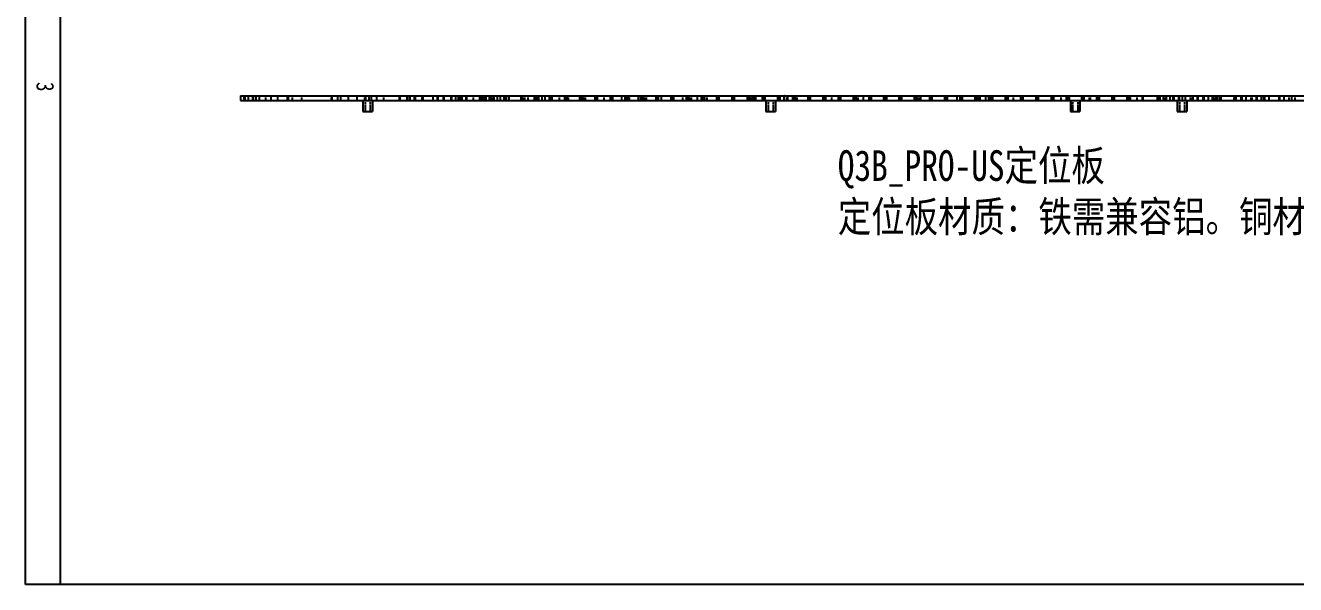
# Model space of a CAD drawing. Header units: inches. Extents: x 74 to 1479, y 13 to 437.
# Drawn here: x 74.1 to 472.1, y 12.8 to 188.1 of the extents above; entities that cross this region are included whole.
import ezdxf

# ---------------------------------------------------------------- set-up
doc = ezdxf.new("R2010")
doc.units = ezdxf.units.IN
doc.header["$LTSCALE"] = 1.21
doc.header["$MEASUREMENT"] = 0
doc.linetypes.add('HIDDEN', pattern=[0.2, 0.1, -0.1])
doc.layers.get('0').update_dxf_attribs({"linetype": 'CONTINUOUS'})
doc.layers.add('DEFAULT_2', color=8, linetype='HIDDEN')
doc.layers.add('图框', color=7, linetype='CONTINUOUS')
doc.styles.get("Standard").update_dxf_attribs({"font": 'txt', "width": 0.8})

msp = doc.modelspace()

# ---------------------------------------------------------------- linework, layer by layer
at = {"color": 7, "linetype": 'Continuous'}
for p, q in [((74.149, 12.755), (74.149, 435.823)), ((85.154, 12.755), (85.154, 424.818)), ((141.546, 166.016), (141.546, 164.516)), ((141.546, 166.016), (311.721, 166.016)), ((141.546, 164.516), (546.496, 164.516)), ((142.546, 166.016), (142.546, 164.516)), ((143.046, 164.516), (143.046, 166.016)), ((144.046, 164.516), (144.046, 166.016)), ((145.346, 166.016), (145.346, 164.516)), ((146.346, 166.016), (146.346, 164.516)), ((147.346, 166.016), (147.346, 164.516)), ((178.078, 164.516), (178.078, 166.016)), ((179.846, 164.516), (179.846, 161.016)), ((180.828, 164.516), (180.828, 166.016)), ((181.828, 164.516), (181.828, 166.016)), ((182.846, 164.516), (182.846, 161.016)), ((208.946, 166.016), (208.946, 164.516)), ((209.946, 166.016), (209.946, 164.516)), ((210.946, 164.516), (210.946, 166.016)), ((217.546, 164.516), (217.546, 166.016)), ((218.546, 164.516), (218.546, 166.016)), ((219.546, 164.516), (219.546, 166.016)), ((221.021, 164.516), (221.021, 166.016)), ((222.021, 164.516), (222.021, 166.016)), ((223.021, 164.516), (223.021, 166.016)), ((261.021, 164.516), (261.021, 166.016)), ((262.021, 164.516), (262.021, 166.016)), ((263.021, 166.016), (263.021, 164.516)), ((301.021, 164.516), (301.021, 166.016)), ((302.021, 164.516), (302.021, 166.016)), ((303.021, 164.516), (303.021, 166.016)), ((306.136, 164.516), (306.136, 161.016)), ((309.136, 164.516), (309.136, 161.016)), ((311.721, 166.016), (311.721, 164.516)), ((312.021, 164.516), (312.021, 166.016)), ((312.021, 166.016), (435.396, 166.016)), ((313.021, 164.516), (313.021, 166.016)), ((375.021, 164.516), (375.021, 166.016)), ((376.021, 164.516), (376.021, 166.016)), ((377.021, 166.016), (377.021, 164.516)), ((401.53, 164.516), (401.53, 161.016)), ((404.53, 164.516), (404.53, 161.016)), ((429.696, 164.516), (429.696, 166.016)), ((430.696, 164.516), (430.696, 166.016)), ((431.696, 164.516), (431.696, 166.016)), ((435.026, 164.516), (435.026, 161.016)), ((435.396, 166.016), (435.396, 164.516)), ((435.696, 166.016), (546.496, 166.016)), ((435.696, 164.516), (435.696, 166.016)), ((436.696, 164.516), (436.696, 166.016)), ((438.026, 164.516), (438.026, 161.016)), ((179.846, 161.016), (182.846, 161.016)), ((306.136, 161.016), (309.136, 161.016)), ((401.53, 161.016), (404.53, 161.016)), ((435.026, 161.016), (438.026, 161.016)), ((716.895, 12.755), (74.149, 12.755))]:
    msp.add_line(p, q, dxfattribs=at)
at = {"layer": 'DEFAULT_2', "color": 8, "linetype": 'HIDDEN'}
for p, q in [((145.624, 164.516), (145.624, 166.016)), ((149.346, 166.016), (149.346, 164.516)), ((151.124, 164.516), (151.124, 166.016)), ((153.226, 164.516), (153.226, 166.016)), ((156.226, 164.516), (156.226, 166.016)), ((156.476, 166.016), (156.476, 164.516)), ((156.621, 164.516), (156.621, 166.016)), ((157.696, 166.016), (157.696, 164.516)), ((160.628, 166.016), (160.628, 164.516)), ((169.976, 166.016), (169.976, 164.516)), ((170.226, 164.516), (170.226, 166.016)), ((172.021, 164.516), (172.021, 166.016)), ((173.021, 164.516), (173.021, 166.016)), ((175.328, 164.516), (175.328, 166.016)), ((180.386, 166.016), (180.386, 164.516)), ((180.546, 164.516), (180.546, 161.016)), ((182.146, 164.516), (182.146, 161.016)), ((182.536, 164.516), (182.536, 166.016)), ((184.236, 164.516), (184.236, 166.016)), ((186.386, 166.016), (186.386, 164.516)), ((191.346, 164.516), (191.346, 166.016)), ((191.596, 164.516), (191.596, 166.016)), ((193.756, 164.516), (193.756, 166.016)), ((194.006, 164.516), (194.006, 166.016)), ((194.717, 164.516), (194.717, 166.016)), ((196.096, 164.516), (196.096, 166.016)), ((196.346, 164.516), (196.346, 166.016)), ((198.471, 164.516), (198.471, 166.016)), ((198.721, 164.516), (198.721, 166.016)), ((201.917, 164.516), (201.917, 166.016)), ((203.221, 164.516), (203.221, 166.016)), ((203.471, 164.516), (203.471, 166.016)), ((205.096, 164.516), (205.096, 166.016)), ((205.346, 164.516), (205.346, 166.016)), ((207.506, 164.516), (207.506, 166.016)), ((207.756, 164.516), (207.756, 166.016)), ((209.846, 164.516), (209.846, 166.016)), ((210.096, 164.516), (210.096, 166.016)), ((210.396, 164.516), (210.396, 166.016)), ((210.646, 164.516), (210.646, 166.016)), ((212.221, 164.516), (212.221, 166.016)), ((212.471, 164.516), (212.471, 166.016)), ((214.386, 166.016), (214.386, 164.516)), ((216.536, 164.516), (216.536, 166.016)), ((216.971, 164.516), (216.971, 166.016)), ((217.221, 164.516), (217.221, 166.016)), ((218.236, 164.516), (218.236, 166.016)), ((218.514, 164.516), (218.514, 166.016)), ((219.881, 164.516), (219.881, 166.016)), ((220.131, 164.516), (220.131, 166.016)), ((220.386, 166.016), (220.386, 164.516)), ((224.146, 164.516), (224.146, 166.016)), ((224.396, 164.516), (224.396, 166.016)), ((224.631, 164.516), (224.631, 166.016)), ((224.881, 164.516), (224.881, 166.016)), ((225.714, 164.516), (225.714, 166.016)), ((229.446, 164.516), (229.446, 166.016)), ((229.696, 164.516), (229.696, 166.016)), ((230.246, 166.016), (230.246, 164.516)), ((230.496, 166.016), (230.496, 164.516)), ((231.556, 166.016), (231.556, 164.516)), ((233.631, 164.516), (233.631, 166.016)), ((233.881, 164.516), (233.881, 166.016)), ((234.131, 164.516), (234.131, 166.016)), ((234.381, 164.516), (234.381, 166.016)), ((235.021, 164.516), (235.021, 166.016)), ((236.021, 164.516), (236.021, 166.016)), ((237.021, 164.516), (237.021, 166.016)), ((238.381, 164.516), (238.381, 166.016)), ((238.631, 164.516), (238.631, 166.016)), ((238.931, 164.516), (238.931, 166.016)), ((239.181, 164.516), (239.181, 166.016)), ((241.356, 166.016), (241.356, 164.516)), ((243.196, 164.516), (243.196, 166.016)), ((243.446, 164.516), (243.446, 166.016)), ((243.681, 164.516), (243.681, 166.016)), ((243.931, 164.516), (243.931, 166.016)), ((243.996, 166.016), (243.996, 164.516)), ((244.246, 166.016), (244.246, 164.516)), ((247.881, 164.516), (247.881, 166.016)), ((248.131, 164.516), (248.131, 166.016)), ((248.496, 164.516), (248.496, 166.016)), ((248.746, 164.516), (248.746, 166.016)), ((249.296, 166.016), (249.296, 164.516)), ((249.546, 166.016), (249.546, 164.516)), ((252.681, 164.516), (252.681, 166.016)), ((252.931, 164.516), (252.931, 166.016)), ((253.181, 164.516), (253.181, 166.016)), ((253.431, 164.516), (253.431, 166.016)), ((255.356, 166.016), (255.356, 164.516)), ((257.431, 164.516), (257.431, 166.016)), ((257.681, 164.516), (257.681, 166.016)), ((257.981, 164.516), (257.981, 166.016)), ((258.231, 164.516), (258.231, 166.016)), ((262.246, 164.516), (262.246, 166.016)), ((262.496, 164.516), (262.496, 166.016)), ((262.731, 164.516), (262.731, 166.016)), ((262.981, 164.516), (262.981, 166.016)), ((263.046, 166.016), (263.046, 164.516)), ((263.296, 166.016), (263.296, 164.516)), ((266.226, 164.516), (266.226, 166.016)), ((266.931, 164.516), (266.931, 166.016)), ((267.181, 164.516), (267.181, 166.016)), ((267.546, 164.516), (267.546, 166.016)), ((267.796, 164.516), (267.796, 166.016)), ((268.346, 166.016), (268.346, 164.516)), ((268.596, 166.016), (268.596, 164.516)), ((271.731, 164.516), (271.731, 166.016)), ((271.981, 164.516), (271.981, 166.016)), ((272.231, 164.516), (272.231, 166.016)), ((272.481, 164.516), (272.481, 166.016)), ((273.426, 164.516), (273.426, 166.016)), ((276.481, 164.516), (276.481, 166.016)), ((276.731, 164.516), (276.731, 166.016)), ((277.031, 164.516), (277.031, 166.016)), ((277.281, 164.516), (277.281, 166.016)), ((280.064, 166.016), (280.064, 164.516)), ((281.296, 164.516), (281.296, 166.016)), ((281.546, 164.516), (281.546, 166.016)), ((281.781, 164.516), (281.781, 166.016)), ((282.031, 164.516), (282.031, 166.016)), ((282.096, 166.016), (282.096, 164.516)), ((282.346, 166.016), (282.346, 164.516)), ((282.748, 166.016), (282.748, 164.516)), ((284.726, 164.516), (284.726, 166.016)), ((285.981, 164.516), (285.981, 166.016)), ((286.231, 164.516), (286.231, 166.016)), ((286.596, 164.516), (286.596, 166.016)), ((286.846, 164.516), (286.846, 166.016)), ((287.396, 166.016), (287.396, 164.516)), ((287.646, 166.016), (287.646, 164.516)), ((290.781, 164.516), (290.781, 166.016)), ((291.031, 164.516), (291.031, 166.016)), ((291.281, 164.516), (291.281, 166.016)), ((291.531, 164.516), (291.531, 166.016)), ((295.531, 164.516), (295.531, 166.016)), ((295.781, 164.516), (295.781, 166.016)), ((296.081, 164.516), (296.081, 166.016)), ((296.331, 164.516), (296.331, 166.016)), ((300.346, 164.516), (300.346, 166.016)), ((300.596, 164.516), (300.596, 166.016)), ((300.831, 164.516), (300.831, 166.016)), ((301.081, 164.516), (301.081, 166.016)), ((301.146, 166.016), (301.146, 164.516)), ((301.396, 166.016), (301.396, 164.516)), ((302.726, 164.516), (302.726, 166.016)), ((305.031, 164.516), (305.031, 166.016)), ((305.281, 164.516), (305.281, 166.016)), ((305.646, 164.516), (305.646, 166.016)), ((305.896, 164.516), (305.896, 166.016)), ((306.836, 164.516), (306.836, 161.016)), ((308.436, 164.516), (308.436, 161.016)), ((309.831, 164.516), (309.831, 166.016)), ((310.081, 164.516), (310.081, 166.016)), ((310.331, 164.516), (310.331, 166.016)), ((310.581, 164.516), (310.581, 166.016)), ((312.021, 166.016), (311.721, 166.016)), ((312.726, 166.016), (312.726, 164.516)), ((314.581, 164.516), (314.581, 166.016)), ((314.831, 164.516), (314.831, 166.016)), ((315.131, 164.516), (315.131, 166.016)), ((315.381, 164.516), (315.381, 166.016)), ((315.636, 166.016), (315.636, 164.516)), ((315.886, 166.016), (315.886, 164.516)), ((319.396, 164.516), (319.396, 166.016)), ((319.646, 164.516), (319.646, 166.016)), ((319.881, 164.516), (319.881, 166.016)), ((320.131, 164.516), (320.131, 166.016)), ((324.081, 164.516), (324.081, 166.016)), ((324.331, 164.516), (324.331, 166.016)), ((324.696, 164.516), (324.696, 166.016)), ((324.946, 164.516), (324.946, 166.016)), ((326.726, 166.016), (326.726, 164.516)), ((328.881, 164.516), (328.881, 166.016)), ((329.131, 164.516), (329.131, 166.016)), ((329.381, 164.516), (329.381, 166.016)), ((329.631, 164.516), (329.631, 166.016)), ((333.631, 164.516), (333.631, 166.016)), ((333.881, 164.516), (333.881, 166.016)), ((334.181, 164.516), (334.181, 166.016)), ((334.431, 164.516), (334.431, 166.016)), ((334.686, 166.016), (334.686, 164.516)), ((334.936, 166.016), (334.936, 164.516)), ((336.726, 164.516), (336.726, 166.016)), ((338.446, 164.516), (338.446, 166.016)), ((338.696, 164.516), (338.696, 166.016)), ((338.931, 164.516), (338.931, 166.016)), ((339.181, 164.516), (339.181, 166.016)), ((343.131, 164.516), (343.131, 166.016)), ((343.381, 164.516), (343.381, 166.016)), ((343.746, 164.516), (343.746, 166.016)), ((343.996, 164.516), (343.996, 166.016)), ((347.931, 164.516), (347.931, 166.016)), ((348.181, 164.516), (348.181, 166.016)), ((348.431, 164.516), (348.431, 166.016)), ((348.681, 164.516), (348.681, 166.016)), ((352.681, 164.516), (352.681, 166.016)), ((352.931, 164.516), (352.931, 166.016)), ((353.231, 164.516), (353.231, 166.016)), ((353.481, 164.516), (353.481, 166.016)), ((353.736, 166.016), (353.736, 164.516)), ((353.986, 166.016), (353.986, 164.516)), ((354.726, 164.516), (354.726, 166.016)), ((357.496, 164.516), (357.496, 166.016)), ((357.746, 164.516), (357.746, 166.016)), ((357.981, 164.516), (357.981, 166.016)), ((358.231, 164.516), (358.231, 166.016)), ((362.181, 164.516), (362.181, 166.016)), ((362.431, 164.516), (362.431, 166.016)), ((362.796, 164.516), (362.796, 166.016)), ((363.046, 164.516), (363.046, 166.016)), ((366.026, 164.516), (366.026, 166.016)), ((366.981, 164.516), (366.981, 166.016)), ((367.231, 164.516), (367.231, 166.016)), ((367.481, 164.516), (367.481, 166.016)), ((367.731, 164.516), (367.731, 166.016)), ((371.731, 164.516), (371.731, 166.016)), ((371.981, 164.516), (371.981, 166.016)), ((372.281, 164.516), (372.281, 166.016)), ((372.531, 164.516), (372.531, 166.016)), ((372.786, 166.016), (372.786, 164.516)), ((373.036, 166.016), (373.036, 164.516)), ((373.226, 164.516), (373.226, 166.016)), ((376.546, 164.516), (376.546, 166.016)), ((376.796, 164.516), (376.796, 166.016)), ((377.281, 164.516), (377.281, 166.016)), ((381.231, 164.516), (381.231, 166.016)), ((381.481, 164.516), (381.481, 166.016)), ((381.846, 164.516), (381.846, 166.016)), ((382.096, 164.516), (382.096, 166.016)), ((383.63, 166.016), (383.63, 164.516)), ((386.031, 164.516), (386.031, 166.016)), ((386.281, 164.516), (386.281, 166.016)), ((386.531, 164.516), (386.531, 166.016)), ((386.781, 164.516), (386.781, 166.016)), ((390.781, 164.516), (390.781, 166.016)), ((391.031, 164.516), (391.031, 166.016)), ((391.331, 164.516), (391.331, 166.016)), ((391.581, 164.516), (391.581, 166.016)), ((395.596, 164.516), (395.596, 166.016)), ((395.846, 164.516), (395.846, 166.016)), ((396.081, 164.516), (396.081, 166.016)), ((396.331, 164.516), (396.331, 166.016)), ((398.561, 166.016), (398.561, 164.516)), ((400.281, 164.516), (400.281, 166.016)), ((400.531, 164.516), (400.531, 166.016)), ((400.896, 164.516), (400.896, 166.016)), ((400.946, 166.016), (400.946, 164.516)), ((401.146, 164.516), (401.146, 166.016)), ((401.196, 166.016), (401.196, 164.516)), ((402.23, 164.516), (402.23, 161.016)), ((403.83, 164.516), (403.83, 161.016)), ((405.081, 164.516), (405.081, 166.016)), ((405.331, 164.516), (405.331, 166.016)), ((405.581, 164.516), (405.581, 166.016)), ((405.831, 164.516), (405.831, 166.016)), ((407.43, 166.016), (407.43, 164.516)), ((407.768, 166.016), (407.768, 164.516)), ((409.831, 164.516), (409.831, 166.016)), ((410.081, 164.516), (410.081, 166.016)), ((410.381, 164.516), (410.381, 166.016)), ((410.631, 164.516), (410.631, 166.016)), ((414.646, 164.516), (414.646, 166.016)), ((414.696, 166.016), (414.696, 164.516)), ((414.896, 164.516), (414.896, 166.016)), ((414.946, 166.016), (414.946, 164.516)), ((415.131, 164.516), (415.131, 166.016)), ((415.381, 164.516), (415.381, 166.016)), ((419.331, 164.516), (419.331, 166.016)), ((419.581, 164.516), (419.581, 166.016)), ((419.946, 164.516), (419.946, 166.016)), ((419.996, 166.016), (419.996, 164.516)), ((420.196, 164.516), (420.196, 166.016)), ((420.246, 166.016), (420.246, 164.516)), ((422.361, 166.016), (422.361, 164.516)), ((424.131, 164.516), (424.131, 166.016)), ((424.381, 164.516), (424.381, 166.016)), ((428.881, 164.516), (428.881, 166.016)), ((429.131, 164.516), (429.131, 166.016)), ((429.431, 164.516), (429.431, 166.016)), ((429.681, 164.516), (429.681, 166.016)), ((431.23, 166.016), (431.23, 164.516)), ((432.817, 164.516), (432.817, 166.016)), ((433.696, 164.516), (433.696, 166.016)), ((433.746, 166.016), (433.746, 164.516)), ((433.946, 164.516), (433.946, 166.016)), ((433.996, 166.016), (433.996, 164.516)), ((435.396, 166.016), (435.696, 166.016)), ((435.726, 164.516), (435.726, 161.016)), ((437.326, 164.516), (437.326, 161.016)), ((437.567, 164.516), (437.567, 166.016)), ((439.046, 166.016), (439.046, 164.516)), ((439.296, 166.016), (439.296, 164.516)), ((439.967, 164.516), (439.967, 166.016)), ((440.017, 164.516), (440.017, 166.016)), ((441.321, 164.516), (441.321, 166.016)), ((441.571, 164.516), (441.571, 166.016)), ((443.181, 164.516), (443.181, 166.016)), ((443.431, 164.516), (443.431, 166.016)), ((444.767, 164.516), (444.767, 166.016)), ((446.071, 164.516), (446.071, 166.016)), ((446.161, 166.016), (446.161, 164.516)), ((446.321, 164.516), (446.321, 166.016)), ((446.696, 166.016), (446.696, 164.516)), ((447.167, 164.516), (447.167, 166.016)), ((447.696, 164.516), (447.696, 166.016)), ((448.461, 164.516), (448.461, 166.016)), ((448.696, 164.516), (448.696, 166.016)), ((448.741, 164.516), (448.741, 166.016)), ((452.796, 166.016), (452.796, 164.516)), ((453.046, 166.016), (453.046, 164.516)), ((453.181, 164.516), (453.181, 166.016)), ((453.431, 164.516), (453.431, 166.016)), ((455.03, 166.016), (455.03, 164.516)), ((455.071, 164.516), (455.071, 166.016)), ((455.321, 164.516), (455.321, 166.016)), ((456.614, 164.516), (456.614, 166.016)), ((458.096, 166.016), (458.096, 164.516)), ((458.346, 166.016), (458.346, 164.516)), ((459.821, 164.516), (459.821, 166.016)), ((460.071, 164.516), (460.071, 166.016)), ((461.364, 164.516), (461.364, 166.016)), ((462.151, 164.516), (462.151, 166.016)), ((462.431, 164.516), (462.431, 166.016)), ((463.814, 164.516), (463.814, 166.016)), ((466.931, 164.516), (466.931, 166.016)), ((467.181, 164.516), (467.181, 166.016)), ((468.564, 164.516), (468.564, 166.016)), ((469.961, 166.016), (469.961, 164.516)), ((470.964, 164.516), (470.964, 166.016)), ((471.846, 166.016), (471.846, 164.516))]:
    msp.add_line(p, q, dxfattribs=at)

# ---------------------------------------------------------------- texts
at = {"color": 7, "linetype": 'Continuous', "insert": (83.136, 170.319), "char_height": 5.503, "width": 5.50297, "attachment_point": 1, "rotation": 270, "line_spacing_factor": 0.9}
msp.add_mtext('3', dxfattribs=at)
at = {"layer": '图框', "lineweight": 0, "insert": (328.666, 148.913), "char_height": 9.6, "width": 228.28908, "attachment_point": 1}
msp.add_mtext('{\\fSimSun|b0|i0|c134|p54;\\C1;Q3B_PRO-US定位板\\P定位板材质：铁需兼容铝。铜材质，镶铁铆钉，镀镍}', dxfattribs=at)

doc.saveas('drawing.dxf')
